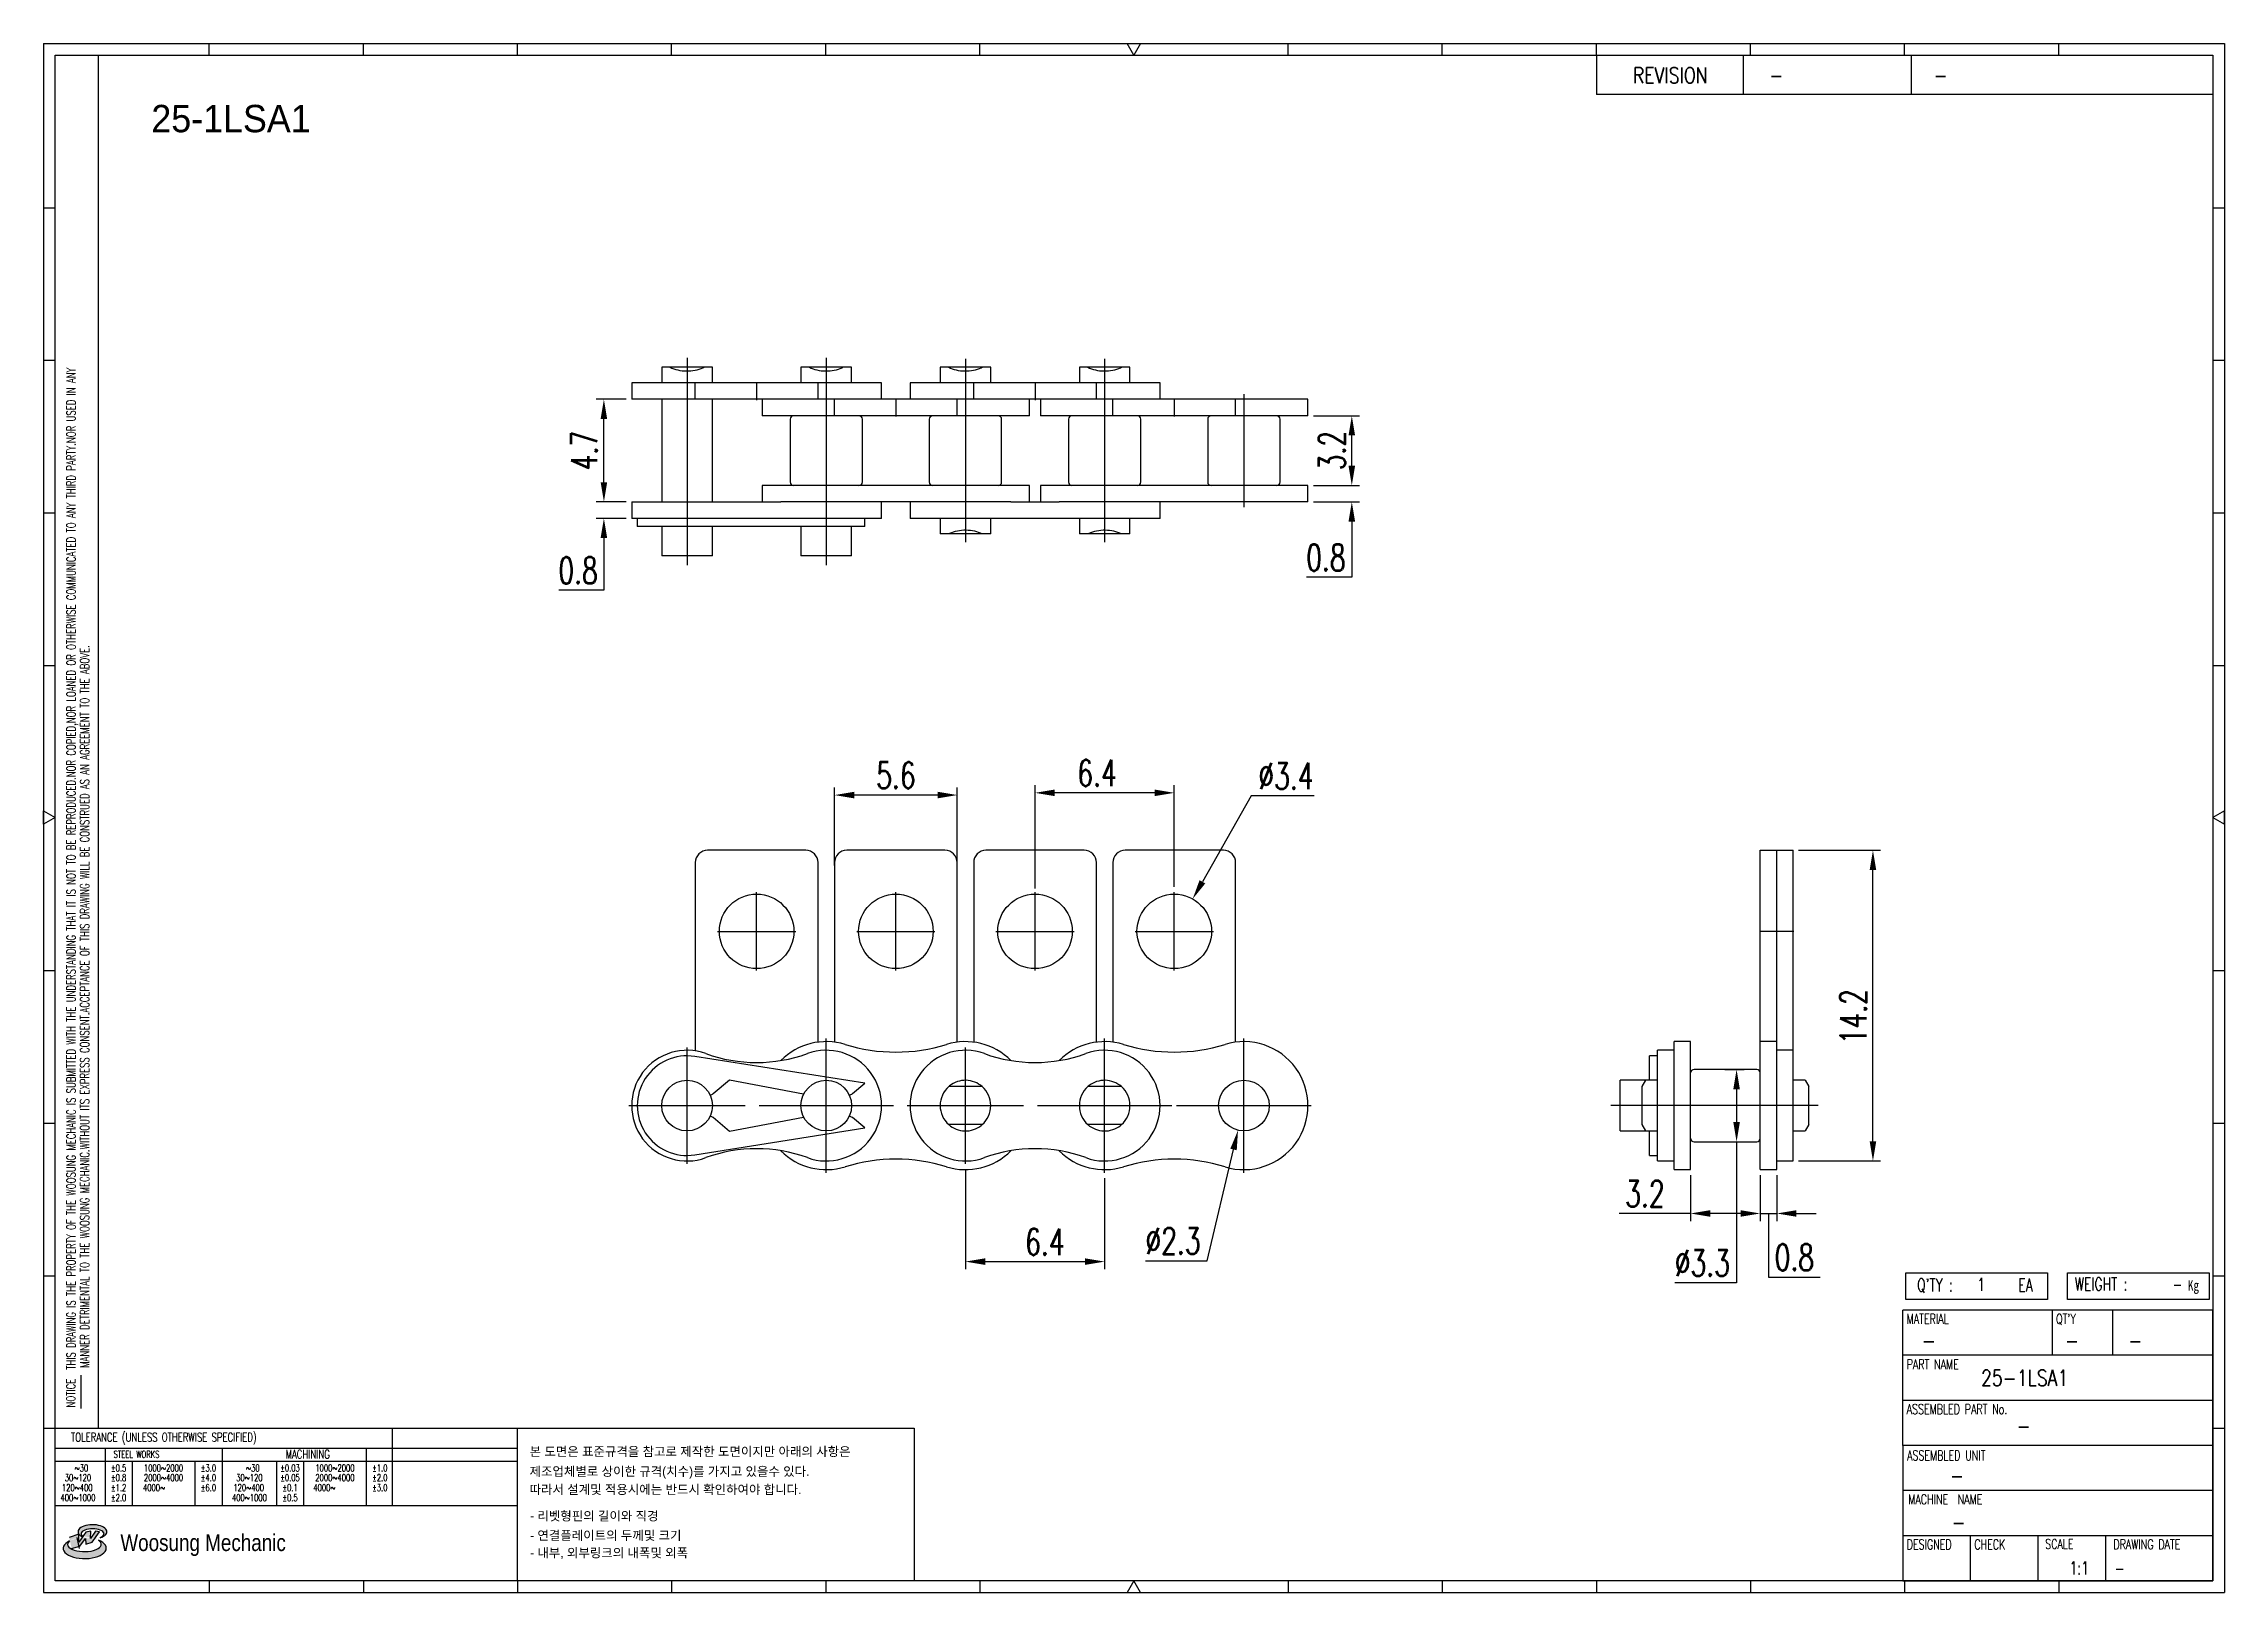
# Model space of a CAD drawing. Header units: millimetres. Extents: x 57.4 to 156.9, y 59.1 to 129.7.
import ezdxf
from ezdxf.enums import TextEntityAlignment as Align

# ---------------------------------------------------------------- set-up
doc = ezdxf.new("R2010")
doc.units = ezdxf.units.MM
doc.linetypes.add('AM_ISO08W050', pattern=[18, 12, -1.5, 3, -1.5])
doc.layers.get('Defpoints').update_dxf_attribs({"color": 80})
doc.layers.add('CL1', color=140, linetype='AM_ISO08W050', lineweight=25)
for name, color, linetype in [('S-DIM', 7, 'Continuous'), ('TITLE', 7, 'Continuous'), ('도면레이아웃', 7, 'Continuous')]:
    doc.layers.add(name, color=color, linetype=linetype)
doc.styles.add('HAN', font='ROMANS.shx', dxfattribs={"width": 0.7, "bigfont": 'whgtxt.shx'})
doc.styles.add('HKD_ST2', font='romans.shx', dxfattribs={"width": 0.7, "height": 4, "bigfont": '@extfont2.shx'})
doc.styles.add('HSG', font='SIMPLEX.shx', dxfattribs={"width": 0.7, "bigfont": 'HSG.shx'})
doc.styles.add('MtXpl_', font='Gulim.ttf')
doc.styles.add('SLDTEXTSTYLE4', font='arial.ttf', dxfattribs={"width": 0.8})
doc.dimstyles.new('AP0.5', dxfattribs={"dimscale": 0.5, "dimtxt": 2.4, "dimasz": 1.8, "dimexe": 0.7, "dimexo": 0.5, "dimgap": 0.6, "dimtad": 1, "dimtoh": 1, "dimdec": 1, "dimrnd": 0.01, "dimzin": 9, "dimdsep": 46, "dimtxsty": 'HSG', "dimcen": 0, "dimclrd": 251, "dimclre": 251, "dimclrt": 60, "dimazin": 2, "dimtp": 1, "dimtm": 1, "dimtfac": 0.5, "dimtdec": 1, "dimtofl": 0, "dimtmove": 0, "dimatfit": 3, "dimfxl": 0, "dimtvp": 1, "dimtolj": 2, "dimlwd": -1, "dimlwe": -1, "dimarcsym": 0})

# ---------------------------------------------------------------- blocks, each defined once
blk = doc.blocks.new('MAST')
at = {"layer": '도면레이아웃'}
h = blk.add_hatch(color=10, dxfattribs=at)
h.paths.add_polyline_path([(1.544, 35.177), (1.554, 34.966), (1.779, 35.034), (2.054, 35.422), (1.908, 35.446), (1.728, 35.167), (1.741, 35.439), (1.547, 35.405), (1.292, 35.041), (1.295, 35.33), (0.943, 35.208), (1.03, 34.8), (1.336, 34.885)])
edge = h.paths.add_edge_path()
edge.add_ellipse((1.795, 35.421), major_axis=(-0.53, 0), ratio=0.487785, start_angle=122.36065, end_angle=403.39574)
edge.add_line((1.411, 35.244), (1.419, 35.261))
edge.add_ellipse((1.798, 35.344), major_axis=(-0.423, 0), ratio=0.444396, start_angle=131.58977, end_angle=386.19408, ccw=False)
edge = h.paths.add_edge_path()
edge.add_ellipse((1.512, 34.815), major_axis=(-0.793, 0), ratio=0.480113, start_angle=314.67633, end_angle=590.85213)
edge.add_ellipse((1.501, 34.958), major_axis=(-0.62, 0), ratio=0.43311, start_angle=331.7024, end_angle=574.42495, ccw=False)
at = {"color": 140}
for p, q in [((0, 90.118), (80.15, 90.118)), ((0, 90.118), (0, 33.191)), ((80.15, 90.118), (80.15, 33.191)), ((57.068, 89.693), (57.068, 88.246)), ((62.47, 89.693), (62.47, 88.246)), ((68.635, 89.693), (68.635, 88.246)), ((79.725, 88.246), (57.068, 88.246)), ((68.449, 43.961), (68.449, 44.936)), ((68.449, 44.936), (73.654, 44.936)), ((73.654, 44.936), (73.654, 43.961)), ((74.39, 43.961), (74.39, 44.936)), ((74.39, 44.936), (79.595, 44.936)), ((79.595, 44.936), (79.595, 43.961)), ((68.336, 38.59), (68.336, 43.563)), ((79.725, 43.563), (68.336, 43.563)), ((73.654, 43.961), (68.449, 43.961)), ((73.827, 43.563), (73.827, 41.905)), ((79.595, 43.961), (74.39, 43.961)), ((76.037, 43.563), (76.037, 41.905)), ((79.725, 38.59), (79.725, 43.563)), ((79.725, 41.905), (68.336, 41.905)), ((79.725, 40.248), (68.336, 40.248)), ((68.336, 38.59), (68.336, 33.616)), ((79.725, 38.59), (68.336, 38.59)), ((79.725, 33.616), (79.725, 38.59)), ((79.725, 36.932), (68.336, 36.932)), ((79.725, 35.274), (68.336, 35.274)), ((70.822, 33.616), (70.822, 35.274)), ((73.309, 33.616), (73.309, 35.274)), ((75.796, 33.616), (75.796, 35.274)), ((0, 33.191), (80.15, 33.191)), ((68.336, 33.616), (79.725, 33.616))]:
    blk.add_line(p, q, dxfattribs=at)
for p, q in [((6.089, 89.693), (6.089, 90.118)), ((11.753, 89.693), (11.753, 90.118)), ((17.418, 89.693), (17.418, 90.118)), ((23.082, 89.693), (23.082, 90.118)), ((28.746, 89.693), (28.746, 90.118)), ((34.411, 89.693), (34.411, 90.118)), ((45.739, 89.693), (45.739, 90.118)), ((51.404, 89.693), (51.404, 90.118)), ((57.068, 89.693), (57.068, 90.118)), ((62.732, 89.693), (62.732, 90.118)), ((68.397, 89.693), (68.397, 90.118)), ((74.061, 89.693), (74.061, 90.118)), ((0, 84.085), (0.425, 84.085)), ((79.725, 84.085), (80.15, 84.085)), ((0, 78.478), (0.425, 78.478)), ((79.725, 78.478), (80.15, 78.478)), ((0, 72.87), (0.425, 72.87)), ((79.725, 72.87), (80.15, 72.87)), ((0, 67.262), (0.425, 67.262)), ((79.725, 67.262), (80.15, 67.262)), ((0, 56.047), (0.425, 56.047)), ((79.725, 56.047), (80.15, 56.047)), ((0, 50.439), (0.425, 50.439)), ((79.725, 50.439), (80.15, 50.439)), ((0, 44.832), (0.425, 44.832)), ((79.725, 44.832), (80.15, 44.832)), ((1.377, 39.947), (1.377, 41.174)), ((0, 39.224), (0.425, 39.224)), ((79.725, 39.224), (80.15, 39.224)), ((6.089, 33.616), (6.089, 33.191)), ((11.753, 33.616), (11.753, 33.191)), ((17.418, 33.616), (17.418, 33.191)), ((23.082, 33.616), (23.082, 33.191)), ((28.746, 33.616), (28.746, 33.191)), ((34.411, 33.616), (34.411, 33.191)), ((45.739, 33.616), (45.739, 33.191)), ((51.404, 33.616), (51.404, 33.191)), ((57.068, 33.616), (57.068, 33.191)), ((62.732, 33.616), (62.732, 33.191)), ((68.397, 33.616), (68.397, 33.191)), ((74.061, 33.616), (74.061, 33.191))]:
    blk.add_line(p, q)
at = {"color": 2}
for p, q in [((2.017, 39.224), (2.017, 89.693)), ((0.425, 39.224), (17.418, 39.224)), ((0.425, 38.487), (17.418, 38.487)), ((2.257, 38.487), (2.257, 36.382)), ((6.557, 38.5), (6.557, 36.382)), ((11.857, 38.487), (11.857, 36.382)), ((12.816, 39.224), (12.816, 36.382)), ((17.418, 33.616), (17.418, 39.224)), ((0.425, 38.012), (17.418, 38.012)), ((3.257, 38.012), (3.257, 36.382)), ((5.557, 38.012), (5.557, 36.382)), ((8.557, 38.012), (8.557, 36.382)), ((9.557, 38.026), (9.557, 36.382)), ((0.425, 36.382), (17.418, 36.382))]:
    blk.add_line(p, q, dxfattribs=at)
for points in [[(40.075, 89.693), (39.83, 90.118), (40.32, 90.118)], [(0.425, 61.679), (0, 61.433), (0, 61.924)], [(79.725, 61.679), (80.15, 61.433), (80.15, 61.924)], [(40.075, 33.616), (39.83, 33.191), (40.32, 33.191)]]:
    blk.add_lwpolyline(points, close=True)
at = {"color": 140}
blk.add_lwpolyline([(0.425, 89.693), (79.725, 89.693), (79.725, 33.616), (0.425, 33.616)], close=True, dxfattribs=at)
at = {"layer": '도면레이아웃'}
for p, q in [((1.295, 35.33), (0.943, 35.208)), ((1.547, 35.405), (1.292, 35.041)), ((1.292, 35.041), (1.295, 35.33)), ((1.741, 35.439), (1.547, 35.405)), ((1.908, 35.446), (1.728, 35.167)), ((1.728, 35.167), (1.741, 35.439)), ((1.779, 35.034), (2.054, 35.422)), ((2.054, 35.422), (1.908, 35.446)), ((1.03, 34.8), (1.336, 34.885)), ((1.224, 35.208), (1.311, 34.8)), ((1.224, 35.208), (1.224, 35.208)), ((1.336, 34.885), (1.544, 35.177)), ((1.419, 35.261), (1.411, 35.244)), ((1.544, 35.177), (1.554, 34.966)), ((1.554, 34.966), (1.779, 35.034))]:
    blk.add_line(p, q, dxfattribs=at)
for centre, major_axis, ratio, start_param, end_param in [((1.795, 35.421), (-0.53, 0), 0.487785, 2.135596, 7.040584), ((1.798, 35.344), (-0.423, 0), 0.444396, 2.296675, 6.740358), ((1.512, 34.815), (-0.793, 0), 0.480113, 5.492138, 10.312315), ((1.501, 34.958), (-0.62, 0), 0.43311, 5.789299, 10.025607)]:
    blk.add_ellipse(centre, major_axis=major_axis, ratio=ratio, start_param=start_param, end_param=end_param, dxfattribs=at)
for s, height, style, width, p in [('REVISION', 0.5806, 'HAN', 0.8, (58.415, 88.664)), ('-', 0.581, 'HAN', 0.8, (63.426, 88.664)), ('-', 0.581, 'HAN', 0.8, (69.468, 88.664)), ("Q'TY : ", 0.4746, 'HKD_ST2', 0.7, (68.857, 44.253)), ('1', 0.475, 'HKD_ST2', 0.7, (71.071, 44.275)), ('EA', 0.4746, 'HKD_ST2', 0.7, (72.578, 44.253)), ('WEIGHT : ', 0.4746, 'HKD_ST2', 0.7, (74.65, 44.286)), ('-', 0.581, 'HAN', 0.8, (69.029, 42.157)), ('-', 0.581, 'HAN', 0.8, (74.289, 42.157)), ('-', 0.581, 'HAN', 0.8, (76.623, 42.157)), ('-', 0.581, 'HAN', 0.8, (72.515, 39.013)), ('-', 0.581, 'HAN', 0.8, (70.067, 37.189)), ('-', 0.581, 'HAN', 0.8, (70.126, 35.48)), ('1:1', 0.4746, 'HKD_ST2', 0.7, (74.458, 33.848)), ('-', 0.475, 'HKD_ST2', 0.7, (76.112, 33.837))]:
    blk.add_text(s, height=height, dxfattribs=dict(style=style, width=width)).set_placement(p)
at = {"color": 6, "style": 'HKD_ST2', "width": 0.7}
for s, p in [(' THIS DRAWING IS THE PROPERTY OF THE WOOSUNG MECHANIC IS SUBMITTED WITH THE UNDERSTANDING THAT IT IS NOT TO BE REPRODUCED.NOR COPIED,NOR LOANED OR OTHERWISE COMMUNICATED TO ANY THIRD PARTY.NOR USED IN ANY', (1.173, 41.217)), ('MANNER DETRIMENTAL TO THE WOOSUNG MECHANIC.WITHOUT ITS EXPRESS CONSENT.ACCEPTANCE OF THIS DRAWING WILL BE CONSTRUED AS AN AGREEMENT TO THE ABOVE.', (1.672, 41.447))]:
    blk.add_text(s, height=0.326266, rotation=90, dxfattribs=at).set_placement(p)
at = {"style": 'HKD_ST2', "width": 0.7}
blk.add_text('-', height=0.475, dxfattribs=at).set_placement((78.613, 44.286), align=Align.RIGHT)
at = {"color": 254, "style": 'HKD_ST2', "width": 0.7}
for s, height, p in [('MATERIAL', 0.3651, (68.474, 43.425)), ("QT'Y", 0.3651, (73.965, 43.425)), ('PART NAME', 0.3651, (68.474, 41.756)), ('ASSEMBLED PART No.', 0.36511, (68.474, 40.109)), ('ASSEMBLED UNIT', 0.36511, (68.49, 38.408)), ('MACHINE  NAME', 0.36511, (68.532, 36.794)), ('DESIGNED', 0.3651, (68.474, 35.136)), ('CHECK', 0.3651, (70.961, 35.136)), ('SCALE', 0.3651, (73.566, 35.153)), ('DRAWING DATE', 0.36511, (76.071, 35.141))]:
    blk.add_text(s, height=height, dxfattribs=at).set_placement(p, align=Align.TOP_LEFT)
at = {"style": 'HKD_ST2', "width": 0.7}
blk.add_text('NOTICE', height=0.3263, rotation=90, dxfattribs=at).set_placement((1.163, 39.988))
blk.add_text('TOLERANCE (UNLESS OTHERWISE SPECIFIED)', height=0.32627, dxfattribs=at).set_placement((4.417, 38.896), align=Align.MIDDLE_CENTER)
at = {"color": 4, "style": 'HKD_ST2', "width": 0.7}
for s, height, p in [('%%12630', 0.261, (1.389, 37.762)), ('1000%%1262000', 0.26101, (4.407, 37.762)), ('%%12630', 0.261, (7.689, 37.762)), ('1000%%1262000', 0.26101, (10.707, 37.762)), ('120%%126400', 0.26101, (1.237, 37.045)), ('30%%126120', 0.261, (1.263, 37.411)), ('4000%%126', 0.261, (4.061, 37.045)), ('2000%%1264000', 0.26101, (4.407, 37.411)), ('120%%126400', 0.26101, (7.537, 37.045)), ('30%%126120', 0.261, (7.563, 37.411)), ('4000%%126', 0.261, (10.321, 37.045)), ('2000%%1264000', 0.26101, (10.707, 37.411)), ('400%%1261000', 0.26101, (1.263, 36.67)), ('400%%1261000', 0.26101, (7.563, 36.67))]:
    blk.add_text(s, height=height, dxfattribs=at).set_placement(p, align=Align.MIDDLE_CENTER)
for s, height, p in [('%%P0.5', 0.261, (2.757, 37.762)), ('STEEL WORKS', 0.26101, (3.416, 38.268)), ('%%P3.0', 0.261, (6.057, 37.762)), ('%%P0.03', 0.261, (9.057, 37.762)), ('MACHINING', 0.3263, (9.707, 38.27)), ('%%P1.0', 0.261, (12.357, 37.762)), ('%%P0.8', 0.261, (2.757, 37.411)), ('%%P1.2', 0.261, (2.757, 37.045)), ('%%P4.0', 0.261, (6.057, 37.411)), ('%%P6.0', 0.261, (6.057, 37.045)), ('%%P0.05', 0.261, (9.057, 37.411)), ('%%P0.1', 0.261, (9.057, 37.045)), ('%%P2.0', 0.261, (12.357, 37.411)), ('%%P3.0', 0.261, (12.357, 37.045)), ('%%P2.0', 0.261, (2.757, 36.67)), ('%%P0.5', 0.261, (9.057, 36.67))]:
    blk.add_text(s, height=height, dxfattribs=at).set_placement(p, align=Align.MIDDLE)
at = {"color": 1, "style": 'SLDTEXTSTYLE4', "width": 0.8}
blk.add_text('Woosung Mechanic', height=0.61957, dxfattribs=at).set_placement((2.822, 34.711))
at = {"layer": 'TITLE', "width": 0.8}
blk.add_text('Kg', height=0.3789, dxfattribs=at).set_placement((78.807, 44.286))
blk = doc.blocks.new('*D2')
at = {"layer": 'Defpoints', "color": 0, "transparency": 16777216}
for p in [(115.049, 109.548), (117.053, 109.548), (115.049, 108.798)]:
    blk.add_point(p, dxfattribs=at)
at = {"layer": 'S-DIM', "color": 251, "transparency": 16777216}
for p, q in [((117.053, 110.448), (117.053, 111.348)), ((115.299, 109.548), (117.403, 109.548)), ((115.299, 108.798), (117.403, 108.798)), ((117.053, 107.898), (117.053, 105.36)), ((117.053, 105.36), (114.993, 105.36))]:
    blk.add_line(p, q, dxfattribs=at)
for points in [[(116.903, 110.448), (117.203, 110.448), (117.053, 109.548)], [(116.903, 107.898), (117.203, 107.898), (117.053, 108.798)]]:
    blk.add_solid(points, dxfattribs=at)
at = {"layer": 'S-DIM', "color": 60, "transparency": 16777216, "insert": (115.873, 106.26), "char_height": 1.2, "attachment_point": 5, "style": 'HSG'}
blk.add_mtext('\\A2;0.8', dxfattribs=at)
blk = doc.blocks.new('*D3')
at = {"layer": 'Defpoints', "color": 0, "transparency": 16777216}
for p in [(115.049, 112.728), (117.053, 112.728), (115.049, 109.548)]:
    blk.add_point(p, dxfattribs=at)
at = {"layer": 'S-DIM', "color": 251, "transparency": 16777216}
for p, q in [((115.299, 112.728), (117.403, 112.728)), ((117.053, 110.448), (117.053, 111.828)), ((115.299, 109.548), (117.403, 109.548))]:
    blk.add_line(p, q, dxfattribs=at)
for points in [[(116.903, 111.828), (117.203, 111.828), (117.053, 112.728)], [(116.903, 110.448), (117.203, 110.448), (117.053, 109.548)]]:
    blk.add_solid(points, dxfattribs=at)
at = {"layer": 'S-DIM', "color": 60, "transparency": 16777216, "insert": (116.153, 111.138), "char_height": 1.2, "attachment_point": 5, "rotation": 90, "style": 'HSG'}
blk.add_mtext('\\A2;3.2', dxfattribs=at)
blk = doc.blocks.new('*D4')
at = {"layer": 'Defpoints', "color": 0, "transparency": 16777216}
for p in [(82.937, 108.798), (84.204, 108.798), (84.204, 108.048)]:
    blk.add_point(p, dxfattribs=at)
at = {"layer": 'S-DIM', "color": 251, "transparency": 16777216}
for p, q in [((82.937, 109.698), (82.937, 110.598)), ((83.954, 108.798), (82.587, 108.798)), ((83.954, 108.048), (82.587, 108.048)), ((82.937, 107.148), (82.937, 104.77)), ((82.937, 104.77), (80.877, 104.77))]:
    blk.add_line(p, q, dxfattribs=at)
for points in [[(82.787, 109.698), (83.087, 109.698), (82.937, 108.798)], [(82.787, 107.148), (83.087, 107.148), (82.937, 108.048)]]:
    blk.add_solid(points, dxfattribs=at)
at = {"layer": 'S-DIM', "color": 60, "transparency": 16777216, "insert": (81.757, 105.67), "char_height": 1.2, "attachment_point": 5, "style": 'HSG'}
blk.add_mtext('\\A2;0.8', dxfattribs=at)
blk = doc.blocks.new('*D5')
at = {"layer": 'Defpoints', "color": 0, "transparency": 16777216}
for p in [(82.937, 113.478), (84.204, 113.478), (84.204, 108.798)]:
    blk.add_point(p, dxfattribs=at)
at = {"layer": 'S-DIM', "color": 251, "transparency": 16777216}
for p, q in [((83.954, 113.478), (82.587, 113.478)), ((82.937, 109.698), (82.937, 112.578)), ((83.954, 108.798), (82.587, 108.798))]:
    blk.add_line(p, q, dxfattribs=at)
for points in [[(82.787, 112.578), (83.087, 112.578), (82.937, 113.478)], [(82.787, 109.698), (83.087, 109.698), (82.937, 108.798)]]:
    blk.add_solid(points, dxfattribs=at)
at = {"layer": 'S-DIM', "color": 60, "transparency": 16777216, "insert": (82.037, 111.138), "char_height": 1.2, "attachment_point": 5, "rotation": 90, "style": 'HSG'}
blk.add_mtext('\\A2;4.7', dxfattribs=at)
blk = doc.blocks.new('*D6')
at = {"layer": 'Defpoints', "color": 0, "transparency": 16777216}
for p in [(102.604, 95.527), (102.604, 90.907), (108.954, 90.992)]:
    blk.add_point(p, dxfattribs=at)
at = {"layer": 'S-DIM', "color": 251, "transparency": 16777216}
for p, q in [((102.604, 91.157), (102.604, 95.877)), ((108.054, 95.527), (103.504, 95.527)), ((108.954, 91.242), (108.954, 95.877))]:
    blk.add_line(p, q, dxfattribs=at)
for points in [[(103.504, 95.677), (103.504, 95.377), (102.604, 95.527)], [(108.054, 95.677), (108.054, 95.377), (108.954, 95.527)]]:
    blk.add_solid(points, dxfattribs=at)
at = {"layer": 'S-DIM', "color": 60, "transparency": 16777216, "insert": (105.434, 96.427), "char_height": 1.2, "attachment_point": 5, "style": 'HSG'}
blk.add_mtext('\\A2;6.4', dxfattribs=at)
blk = doc.blocks.new('*D7')
at = {"layer": 'Defpoints', "color": 0, "transparency": 16777216}
for p in [(93.454, 95.425), (93.454, 91.96), (99.054, 91.96)]:
    blk.add_point(p, dxfattribs=at)
at = {"layer": 'S-DIM', "color": 251, "transparency": 16777216}
for p, q in [((93.454, 92.21), (93.454, 95.775)), ((99.054, 92.21), (99.054, 95.775)), ((98.154, 95.425), (94.354, 95.425))]:
    blk.add_line(p, q, dxfattribs=at)
for points in [[(94.354, 95.575), (94.354, 95.275), (93.454, 95.425)], [(98.154, 95.575), (98.154, 95.275), (99.054, 95.425)]]:
    blk.add_solid(points, dxfattribs=at)
at = {"layer": 'S-DIM', "color": 60, "transparency": 16777216, "insert": (96.26, 96.325), "char_height": 1.2, "attachment_point": 5, "style": 'HSG'}
blk.add_mtext('\\A2;5.6', dxfattribs=at)
blk = doc.blocks.new('*D8')
at = {"layer": 'Defpoints', "color": 0, "transparency": 16777216}
for p in [(109.794, 90.685), (108.114, 87.729)]:
    blk.add_point(p, dxfattribs=at)
at = {"layer": 'S-DIM', "color": 251, "transparency": 16777216}
for p, q in [((112.468, 95.391), (110.238, 91.468)), ((115.328, 95.391), (112.468, 95.391))]:
    blk.add_line(p, q, dxfattribs=at)
blk.add_solid([(110.108, 91.542), (110.369, 91.394), (109.794, 90.685)], dxfattribs=at)
at = {"layer": 'S-DIM', "color": 60, "transparency": 16777216, "insert": (114.048, 96.291), "char_height": 1.2, "attachment_point": 5, "style": 'HSG'}
blk.add_mtext('\\A2;∅3.4', dxfattribs=at)
blk = doc.blocks.new('*D9')
at = {"layer": 'Defpoints', "color": 0, "transparency": 16777216}
for p in [(99.429, 78.606), (105.779, 78.191), (105.779, 74.142)]:
    blk.add_point(p, dxfattribs=at)
at = {"layer": 'S-DIM', "color": 251, "transparency": 16777216}
for p, q in [((99.429, 78.356), (99.429, 73.792)), ((105.779, 77.941), (105.779, 73.792)), ((100.329, 74.142), (104.879, 74.142))]:
    blk.add_line(p, q, dxfattribs=at)
for points in [[(100.329, 74.292), (100.329, 73.992), (99.429, 74.142)], [(104.879, 74.292), (104.879, 73.992), (105.779, 74.142)]]:
    blk.add_solid(points, dxfattribs=at)
at = {"layer": 'S-DIM', "color": 60, "transparency": 16777216, "insert": (103.053, 75.042), "char_height": 1.2, "attachment_point": 5, "style": 'HSG'}
blk.add_mtext('\\A2;6.4', dxfattribs=at)
blk = doc.blocks.new('*D10')
at = {"layer": 'Defpoints', "color": 0, "transparency": 16777216}
for p in [(112.394, 82.381), (111.863, 80.133)]:
    blk.add_point(p, dxfattribs=at)
at = {"layer": 'S-DIM', "color": 251, "transparency": 16777216}
for p, q in [((110.459, 74.185), (111.657, 79.257)), ((107.639, 74.185), (110.459, 74.185))]:
    blk.add_line(p, q, dxfattribs=at)
blk.add_solid([(111.511, 79.292), (111.803, 79.223), (111.863, 80.133)], dxfattribs=at)
at = {"layer": 'S-DIM', "color": 60, "transparency": 16777216, "insert": (108.899, 75.085), "char_height": 1.2, "attachment_point": 5, "style": 'HSG'}
blk.add_mtext('\\A2;∅2.3', dxfattribs=at)
blk = doc.blocks.new('*D11')
at = {"layer": 'Defpoints', "color": 0, "transparency": 16777216}
for p in [(132.504, 78.337), (135.684, 78.337), (135.684, 76.338)]:
    blk.add_point(p, dxfattribs=at)
at = {"layer": 'S-DIM', "color": 251, "transparency": 16777216}
for p, q in [((132.504, 78.087), (132.504, 75.988)), ((135.684, 78.087), (135.684, 75.988)), ((132.504, 76.338), (129.244, 76.338)), ((134.784, 76.338), (133.404, 76.338))]:
    blk.add_line(p, q, dxfattribs=at)
for points in [[(133.404, 76.488), (133.404, 76.188), (132.504, 76.338)], [(134.784, 76.488), (134.784, 76.188), (135.684, 76.338)]]:
    blk.add_solid(points, dxfattribs=at)
at = {"layer": 'S-DIM', "color": 60, "transparency": 16777216, "insert": (130.424, 77.238), "char_height": 1.2, "attachment_point": 5, "style": 'HSG'}
blk.add_mtext('\\A2;3.2', dxfattribs=at)
blk = doc.blocks.new('*D12')
at = {"layer": 'Defpoints', "color": 0, "transparency": 16777216}
for p in [(135.684, 78.337), (136.434, 78.337), (136.434, 76.338)]:
    blk.add_point(p, dxfattribs=at)
at = {"layer": 'S-DIM', "color": 251, "transparency": 16777216}
for p, q in [((135.684, 78.087), (135.684, 75.988)), ((136.434, 78.087), (136.434, 75.988)), ((134.784, 76.338), (133.884, 76.338)), ((135.684, 76.338), (136.434, 76.338)), ((136.059, 76.338), (136.059, 73.438)), ((137.334, 76.338), (138.234, 76.338)), ((136.059, 73.438), (138.419, 73.438))]:
    blk.add_line(p, q, dxfattribs=at)
for points in [[(134.784, 76.488), (134.784, 76.188), (135.684, 76.338)], [(137.334, 76.488), (137.334, 76.188), (136.434, 76.338)]]:
    blk.add_solid(points, dxfattribs=at)
at = {"layer": 'S-DIM', "color": 60, "transparency": 16777216, "insert": (137.239, 74.338), "char_height": 1.2, "attachment_point": 5, "style": 'HSG'}
blk.add_mtext('\\A2;0.8', dxfattribs=at)
blk = doc.blocks.new('*D13')
at = {"layer": 'Defpoints', "color": 0, "transparency": 16777216}
for p in [(133.817, 82.907), (133.817, 79.607), (134.603, 79.607)]:
    blk.add_point(p, dxfattribs=at)
at = {"layer": 'S-DIM', "color": 251, "transparency": 16777216}
for p, q in [((134.067, 82.907), (134.953, 82.907)), ((134.603, 82.007), (134.603, 80.507)), ((134.067, 79.607), (134.953, 79.607)), ((134.603, 79.607), (134.603, 73.18)), ((134.603, 73.18), (131.783, 73.18))]:
    blk.add_line(p, q, dxfattribs=at)
for points in [[(134.453, 82.007), (134.753, 82.007), (134.603, 82.907)], [(134.453, 80.507), (134.753, 80.507), (134.603, 79.607)]]:
    blk.add_solid(points, dxfattribs=at)
at = {"layer": 'S-DIM', "color": 60, "transparency": 16777216, "insert": (133.043, 74.08), "char_height": 1.2, "attachment_point": 5, "style": 'HSG'}
blk.add_mtext('\\A2;%%c3.3', dxfattribs=at)
blk = doc.blocks.new('*D14')
at = {"layer": 'Defpoints', "color": 0, "transparency": 16777216}
for p in [(137.184, 92.907), (140.824, 92.907), (137.184, 78.732)]:
    blk.add_point(p, dxfattribs=at)
at = {"layer": 'S-DIM', "color": 251, "transparency": 16777216}
for p, q in [((137.434, 92.907), (141.174, 92.907)), ((140.824, 79.632), (140.824, 92.007)), ((137.434, 78.732), (141.174, 78.732))]:
    blk.add_line(p, q, dxfattribs=at)
for points in [[(140.674, 92.007), (140.974, 92.007), (140.824, 92.907)], [(140.674, 79.632), (140.974, 79.632), (140.824, 78.732)]]:
    blk.add_solid(points, dxfattribs=at)
at = {"layer": 'S-DIM', "color": 60, "transparency": 16777216, "insert": (139.924, 85.314), "char_height": 1.2, "attachment_point": 5, "rotation": 90, "style": 'HSG'}
blk.add_mtext('\\A2;14.2', dxfattribs=at)

msp = doc.modelspace()

# ---------------------------------------------------------------- linework, layer by layer
for p, q in [((87.884, 114.938), (85.574, 114.938)), ((85.574, 114.938), (85.574, 114.228)), ((87.884, 114.228), (87.884, 114.938)), ((91.924, 114.938), (91.924, 114.228)), ((94.234, 114.938), (91.924, 114.938)), ((94.234, 114.228), (94.234, 114.938)), ((98.274, 114.938), (98.274, 114.228)), ((100.584, 114.938), (98.274, 114.938)), ((100.584, 114.228), (100.584, 114.938)), ((106.934, 114.938), (104.624, 114.938)), ((104.624, 114.938), (104.624, 114.228)), ((106.934, 114.228), (106.934, 114.938)), ((95.604, 114.228), (84.204, 114.228)), ((84.204, 114.228), (84.204, 113.478)), ((92.704, 113.478), (84.204, 113.478)), ((85.574, 113.478), (85.574, 108.798)), ((87.104, 113.478), (87.104, 114.228)), ((87.884, 108.798), (87.884, 113.478)), ((90.159, 113.478), (90.159, 112.728)), ((92.704, 113.478), (92.704, 114.228)), ((99.804, 113.478), (92.704, 113.478)), ((93.454, 112.728), (93.454, 113.478)), ((95.604, 113.478), (95.604, 114.228)), ((96.904, 114.228), (96.904, 113.478)), ((108.304, 114.228), (96.904, 114.228)), ((99.054, 112.728), (99.054, 113.478)), ((99.804, 113.478), (99.804, 114.228)), ((105.404, 113.478), (99.804, 113.478)), ((102.349, 112.728), (102.349, 113.478)), ((102.859, 113.478), (102.859, 112.728)), ((105.404, 113.478), (105.404, 114.228)), ((115.049, 113.478), (105.404, 113.478)), ((106.154, 112.728), (106.154, 113.478)), ((108.304, 113.478), (108.304, 114.228)), ((111.754, 112.728), (111.754, 113.478)), ((115.049, 112.728), (115.049, 113.478)), ((102.349, 112.728), (90.159, 112.728)), ((91.429, 112.569), (91.429, 109.707)), ((94.729, 109.707), (94.729, 112.569)), ((97.779, 112.569), (97.779, 109.707)), ((101.079, 109.707), (101.079, 112.569)), ((115.049, 112.728), (102.859, 112.728)), ((104.129, 112.569), (104.129, 109.707)), ((107.429, 109.707), (107.429, 112.569)), ((110.479, 112.569), (110.479, 109.707)), ((113.779, 109.707), (113.779, 112.569)), ((90.159, 109.548), (90.159, 108.798)), ((102.349, 109.548), (90.159, 109.548)), ((102.349, 108.798), (102.349, 109.548)), ((102.859, 109.548), (102.859, 108.798)), ((115.049, 109.548), (102.859, 109.548)), ((115.049, 108.798), (115.049, 109.548)), ((84.204, 108.798), (91.005, 108.798)), ((84.204, 108.798), (84.204, 108.048)), ((101.502, 108.798), (91.005, 108.798)), ((95.604, 108.048), (95.604, 108.798)), ((96.904, 108.798), (96.904, 108.048)), ((101.502, 108.798), (103.705, 108.798)), ((115.049, 108.798), (103.705, 108.798)), ((108.304, 108.048), (108.304, 108.798)), ((95.604, 108.048), (84.204, 108.048)), ((84.456, 108.048), (84.456, 107.673)), ((94.832, 107.673), (84.456, 107.673)), ((85.574, 107.673), (85.574, 106.338)), ((87.884, 106.338), (87.884, 107.673)), ((91.924, 107.673), (91.924, 106.338)), ((94.234, 106.338), (94.234, 107.673)), ((94.832, 107.673), (94.832, 108.048)), ((108.304, 108.048), (96.904, 108.048)), ((98.274, 108.048), (98.274, 107.338)), ((100.584, 107.338), (100.584, 108.048)), ((104.624, 108.048), (104.624, 107.338)), ((106.934, 107.338), (106.934, 108.048)), ((100.584, 107.338), (98.274, 107.338)), ((106.934, 107.338), (104.624, 107.338)), ((87.884, 106.338), (85.574, 106.338)), ((94.234, 106.338), (91.924, 106.338)), ((92.144, 92.907), (87.664, 92.907)), ((98.494, 92.907), (94.014, 92.907)), ((104.844, 92.907), (100.364, 92.907)), ((111.194, 92.907), (106.714, 92.907)), ((135.684, 92.907), (136.434, 92.907)), ((135.684, 78.337), (135.684, 92.907)), ((136.434, 78.337), (136.434, 92.907)), ((136.434, 92.907), (137.184, 92.907)), ((137.184, 78.732), (137.184, 92.907)), ((87.104, 92.347), (87.104, 83.754)), ((92.704, 84.153), (92.704, 92.347)), ((93.454, 92.347), (93.454, 84.153)), ((99.054, 84.153), (99.054, 92.347)), ((99.804, 92.347), (99.804, 84.153)), ((105.404, 84.153), (105.404, 92.347)), ((106.154, 92.347), (106.154, 84.153)), ((111.754, 84.153), (111.754, 92.347)), ((131.754, 83.782), (131.004, 83.782)), ((131.004, 78.732), (131.004, 83.782)), ((132.504, 84.177), (131.754, 84.177)), ((131.754, 78.337), (131.754, 84.177)), ((132.504, 78.337), (132.504, 84.177)), ((136.434, 84.177), (135.684, 84.177)), ((137.184, 83.782), (136.434, 83.782)), ((94.832, 82.275), (87.084, 83.502)), ((130.629, 82.412), (130.629, 83.53)), ((131.004, 83.53), (130.629, 83.53)), ((135.525, 82.907), (132.663, 82.907)), ((87.921, 81.804), (88.672, 82.435)), ((88.672, 82.435), (92.036, 81.796)), ((94.271, 81.804), (94.832, 82.275)), ((100.193, 82.124), (98.665, 82.124)), ((106.543, 82.124), (105.015, 82.124)), ((129.294, 80.102), (129.294, 82.412)), ((130.46, 82.412), (129.294, 82.412)), ((130.294, 82.124), (130.46, 82.412)), ((130.294, 80.391), (130.294, 82.124)), ((131.004, 82.412), (130.46, 82.412)), ((137.727, 82.412), (137.184, 82.412)), ((137.727, 82.412), (137.894, 82.124)), ((137.894, 80.391), (137.894, 82.124)), ((88.672, 80.08), (87.921, 80.71)), ((92.036, 80.718), (88.672, 80.08)), ((94.832, 80.24), (94.271, 80.71)), ((87.084, 79.013), (94.832, 80.24)), ((100.193, 80.391), (98.665, 80.391)), ((106.543, 80.391), (105.015, 80.391)), ((129.294, 80.102), (130.46, 80.102)), ((130.46, 80.102), (130.294, 80.391)), ((130.46, 80.102), (131.004, 80.102)), ((130.629, 78.985), (130.629, 80.102)), ((132.663, 79.607), (135.525, 79.607)), ((137.184, 80.102), (137.727, 80.102)), ((137.894, 80.391), (137.727, 80.102)), ((130.629, 78.985), (131.004, 78.985)), ((131.004, 78.732), (131.754, 78.732)), ((136.434, 78.732), (137.184, 78.732)), ((131.754, 78.337), (132.504, 78.337)), ((135.684, 78.337), (136.434, 78.337))]:
    msp.add_line(p, q)
for points in [[(85.965, 114.938), (86.043, 114.901), (86.127, 114.869), (86.215, 114.841), (86.307, 114.817), (86.402, 114.798), (86.5, 114.784), (86.6, 114.775), (86.7, 114.771), (86.801, 114.772), (86.901, 114.778), (87, 114.79), (87.097, 114.806), (87.191, 114.827), (87.281, 114.852), (87.368, 114.882), (87.449, 114.917), (87.493, 114.938)], [(92.315, 114.938), (92.393, 114.901), (92.477, 114.869), (92.565, 114.841), (92.657, 114.817), (92.752, 114.798), (92.85, 114.784), (92.95, 114.775), (93.05, 114.771), (93.151, 114.772), (93.251, 114.778), (93.35, 114.79), (93.447, 114.806), (93.541, 114.827), (93.631, 114.852), (93.718, 114.882), (93.799, 114.917), (93.843, 114.938)], [(98.665, 114.938), (98.743, 114.901), (98.827, 114.869), (98.915, 114.841), (99.007, 114.817), (99.102, 114.798), (99.2, 114.784), (99.3, 114.775), (99.4, 114.771), (99.501, 114.772), (99.601, 114.778), (99.7, 114.79), (99.797, 114.806), (99.891, 114.827), (99.981, 114.852), (100.068, 114.882), (100.149, 114.917), (100.193, 114.938)], [(105.015, 114.938), (105.093, 114.901), (105.177, 114.869), (105.265, 114.841), (105.357, 114.817), (105.452, 114.798), (105.55, 114.784), (105.65, 114.775), (105.75, 114.771), (105.851, 114.772), (105.951, 114.778), (106.05, 114.79), (106.147, 114.806), (106.241, 114.827), (106.331, 114.852), (106.418, 114.882), (106.499, 114.917), (106.543, 114.938)], [(100.193, 107.338), (100.114, 107.374), (100.031, 107.407), (99.942, 107.435), (99.85, 107.458), (99.755, 107.477), (99.657, 107.491), (99.558, 107.5), (99.457, 107.504), (99.356, 107.503), (99.256, 107.497), (99.157, 107.486), (99.06, 107.47), (98.966, 107.449), (98.876, 107.423), (98.79, 107.393), (98.708, 107.359), (98.665, 107.338)], [(106.543, 107.338), (106.464, 107.374), (106.381, 107.407), (106.292, 107.435), (106.2, 107.458), (106.105, 107.477), (106.007, 107.491), (105.908, 107.5), (105.807, 107.504), (105.706, 107.503), (105.606, 107.497), (105.507, 107.486), (105.41, 107.47), (105.316, 107.449), (105.226, 107.423), (105.14, 107.393), (105.058, 107.359), (105.015, 107.338)], [(100.193, 82.124), (100.114, 82.187), (100.031, 82.243), (99.942, 82.292), (99.85, 82.333), (99.755, 82.365), (99.657, 82.39), (99.558, 82.405), (99.457, 82.412), (99.356, 82.41), (99.256, 82.399), (99.157, 82.38), (99.06, 82.352), (98.966, 82.316), (98.876, 82.272), (98.79, 82.22), (98.708, 82.16), (98.665, 82.124)], [(106.543, 82.124), (106.464, 82.187), (106.381, 82.243), (106.292, 82.292), (106.2, 82.333), (106.105, 82.365), (106.007, 82.39), (105.908, 82.405), (105.807, 82.412), (105.706, 82.41), (105.606, 82.399), (105.507, 82.38), (105.41, 82.352), (105.316, 82.316), (105.226, 82.272), (105.14, 82.22), (105.058, 82.16), (105.015, 82.124)], [(98.665, 80.391), (98.743, 80.328), (98.827, 80.272), (98.915, 80.223), (99.007, 80.182), (99.102, 80.149), (99.2, 80.125), (99.3, 80.11), (99.4, 80.103), (99.501, 80.105), (99.601, 80.115), (99.7, 80.135), (99.797, 80.163), (99.891, 80.199), (99.981, 80.243), (100.068, 80.295), (100.149, 80.355), (100.193, 80.391)], [(105.015, 80.391), (105.093, 80.328), (105.177, 80.272), (105.265, 80.223), (105.357, 80.182), (105.452, 80.149), (105.55, 80.125), (105.65, 80.11), (105.75, 80.103), (105.851, 80.105), (105.951, 80.115), (106.05, 80.135), (106.147, 80.163), (106.241, 80.199), (106.331, 80.243), (106.418, 80.295), (106.499, 80.355), (106.543, 80.391)]]:
    msp.add_lwpolyline(points)
at = {"color": 140}
msp.add_lwpolyline([(78.997, 66.54), (97.092, 66.54), (97.092, 59.58), (78.997, 59.58)], close=True, dxfattribs=at)
for centre, radius in [((89.904, 89.207), 1.7), ((96.254, 89.207), 1.7), ((102.604, 89.207), 1.7), ((108.954, 89.207), 1.7), ((86.729, 81.257), 1.155), ((93.079, 81.257), 1.155), ((112.129, 81.257), 1.155)]:
    msp.add_circle(centre, radius)
for centre, radius, start, end in [((91.588, 112.569), 0.159, 90, 180), ((94.57, 112.569), 0.159, 0, 90), ((97.938, 112.569), 0.159, 90, 180), ((100.92, 112.569), 0.159, 0, 90), ((104.288, 112.569), 0.159, 90, 180), ((107.27, 112.569), 0.159, 0, 90), ((110.638, 112.569), 0.159, 90, 180), ((113.62, 112.569), 0.159, 0, 90), ((91.588, 109.707), 0.159, 180, 270), ((94.57, 109.707), 0.159, 270, 0), ((97.938, 109.707), 0.159, 180, 270), ((100.92, 109.707), 0.159, 270, 0), ((104.288, 109.707), 0.159, 180, 270), ((107.27, 109.707), 0.159, 270, 0), ((110.638, 109.707), 0.159, 180, 270), ((113.62, 109.707), 0.159, 270, 0), ((87.664, 92.347), 0.56, 90, 180), ((92.144, 92.347), 0.56, 0, 90), ((94.014, 92.347), 0.56, 90, 180), ((98.494, 92.347), 0.56, 0, 90), ((100.364, 92.347), 0.56, 90, 180), ((104.844, 92.347), 0.56, 0, 90), ((106.714, 92.347), 0.56, 90, 180), ((111.194, 92.347), 0.56, 0, 90), ((86.729, 81.257), 2.525, 70.02568, 289.97432), ((89.904, 89.993), 6.77, 250.02568, 289.97432), ((93.079, 81.257), 2.92, 72.85752, 135.23848), ((93.079, 81.257), 2.525, 250.02568, 109.97432), ((96.254, 91.551), 7.852, 252.85752, 287.14248), ((99.429, 81.257), 2.525, 70.02568, 289.97432), ((99.429, 81.257), 2.92, 44.76152, 107.14248), ((102.604, 89.993), 6.77, 250.02568, 289.97432), ((105.779, 81.257), 2.92, 72.85752, 135.23848), ((105.779, 81.257), 2.525, 250.02568, 109.97432), ((108.954, 91.551), 7.852, 252.85752, 287.14248), ((112.129, 81.257), 2.92, 252.85752, 107.14248), ((86.729, 81.257), 2.272, 81, 279), ((132.663, 82.748), 0.159, 90, 180), ((135.525, 82.748), 0.159, 0, 90), ((87.759, 81.998), 0.253, 273.67213, 310), ((92.083, 82.044), 0.253, 259.25602, 263.69346), ((94.109, 81.998), 0.253, 273.67213, 310), ((99.429, 81.257), 1.155, 131.40962, 228.59038), ((99.429, 81.257), 1.155, 311.40962, 48.59038), ((105.779, 81.257), 1.155, 131.40962, 228.59038), ((105.779, 81.257), 1.155, 311.40962, 48.59038), ((87.759, 80.517), 0.252, 50, 86.32787), ((92.083, 80.47), 0.253, 96.30654, 100.74398), ((94.109, 80.517), 0.252, 50, 86.32787), ((132.663, 79.766), 0.159, 180, 270), ((135.525, 79.766), 0.159, 270, 0), ((89.904, 72.522), 6.77, 70.02568, 109.97432), ((93.079, 81.257), 2.92, 224.76152, 287.14248), ((96.254, 70.964), 7.852, 72.85752, 107.14248), ((99.429, 81.257), 2.92, 252.85752, 315.23848), ((102.604, 72.522), 6.77, 70.02568, 109.97432), ((105.779, 81.257), 2.92, 224.76152, 287.14248), ((108.954, 70.964), 7.852, 72.85752, 107.14248)]:
    msp.add_arc(centre, radius, start, end)
at = {"layer": 'CL1'}
for p, q in [((86.729, 115.368), (86.729, 105.908)), ((93.079, 115.368), (93.079, 105.908)), ((99.429, 115.318), (99.429, 106.958)), ((105.779, 115.318), (105.779, 106.958)), ((89.904, 114.265), (89.904, 113.44)), ((96.254, 113.515), (96.254, 112.69)), ((102.604, 114.265), (102.604, 113.44)), ((108.954, 113.515), (108.954, 112.69)), ((112.129, 113.712), (112.129, 108.564)), ((89.904, 87.422), (89.904, 90.992)), ((96.254, 87.422), (96.254, 90.992)), ((102.604, 87.422), (102.604, 90.992)), ((108.954, 87.422), (108.954, 90.992)), ((88.119, 89.207), (91.689, 89.207)), ((94.469, 89.207), (98.039, 89.207)), ((100.819, 89.207), (104.389, 89.207)), ((107.169, 89.207), (110.739, 89.207)), ((137.221, 89.207), (135.646, 89.207)), ((86.729, 78.606), (86.729, 83.909)), ((93.079, 78.191), (93.079, 84.323)), ((99.429, 78.606), (99.429, 83.909)), ((105.779, 78.191), (105.779, 84.323)), ((112.129, 78.191), (112.129, 84.323)), ((84.077, 81.257), (89.38, 81.257)), ((90.013, 81.257), (96.145, 81.257)), ((96.777, 81.257), (102.08, 81.257)), ((102.713, 81.257), (108.845, 81.257)), ((109.063, 81.257), (115.195, 81.257)), ((138.324, 81.257), (128.864, 81.257))]:
    msp.add_line(p, q, dxfattribs=at)

# ---------------------------------------------------------------- block references
at = {"color": 140, "xscale": 1.241111312861985, "yscale": 1.241111312861985, "zscale": 1.241111312861985}
msp.add_blockref('MAST', (57.379, 17.858), dxfattribs=at)

# ---------------------------------------------------------------- texts
at = {"color": 254, "style": 'MtXpl_'}
msp.add_text('25-1LSA1', height=1.249, dxfattribs=at).set_placement((62.294, 125.661))
at = {"style": 'HAN', "width": 0.8}
msp.add_text('25-1LSA1', height=0.7206, dxfattribs=at).set_placement((145.756, 68.478))
at = {"color": 140, "style": 'MtXpl_'}
for s, p in [('본 도면은 표준규격을 참고로 제작한 도면이지만 아래의 사항은', (79.547, 65.272)), ('제조업체별로 상이한 규격(치수)를 가지고 있을수 있다.', (79.547, 64.366)), ('따라서 설계및 적용시에는 반드시 확인하여야 합니다.', (79.547, 63.54)), ('- 리벳형핀의 길이와 직경', (79.57, 62.332)), ('- 연결플레이트의 두께및 크기', (79.57, 61.446)), ('- 내부, 외부링크의 내폭및 외폭', (79.57, 60.65))]:
    msp.add_text(s, height=0.41632, dxfattribs=at).set_placement(p)

# ---------------------------------------------------------------- dimensions: what is measured, and where the dimension line sits
at = {"layer": 'S-DIM'}
for base, p1, p2, picture, middle in [((82.937, 113.478), (84.204, 108.798), (84.204, 113.478), '*D5', (82.037, 111.138)), ((117.053, 112.728), (115.049, 109.548), (115.049, 112.728), '*D3', (116.153, 111.138))]:
    dim = msp.add_linear_dim(base=base, p1=p1, p2=p2, angle=90, dimstyle='AP0.5', override={"dimtmove": 1}, dxfattribs=at)
    dim.commit()
    dim.dimension.update_dxf_attribs({"geometry": picture, "text_midpoint": middle})
for base, p1, p2, picture, middle in [((82.936738414, 108.797633307), (84.203605501, 108.047633307), (84.203605501, 108.797633307), '*D4', (81.756738414, 104.769752818)), ((117.052600778, 109.547633307), (115.048605501, 108.797633307), (115.048605501, 109.547633307), '*D2', (115.872600778, 105.359916942)), ((140.824, 92.907), (137.184, 78.732), (137.184, 92.907), '*D14', (140.824, 85.314))]:
    dim = msp.add_linear_dim(base=base, p1=p1, p2=p2, angle=90, dimstyle='AP0.5', dxfattribs=at)
    dim.commit()
    dim.dimension.update_dxf_attribs({"geometry": picture, "text_midpoint": middle, "dimtype": 128})
for base, p1, p2, picture, middle in [((93.454, 95.425), (99.054, 91.96), (93.454, 91.96), '*D7', (96.26, 95.425)), ((102.603605501, 95.5266412), (108.953605501, 90.992382014), (102.603605501, 90.907382014), '*D6', (105.434282355, 95.5266412)), ((105.778605501, 74.142093066), (99.428605501, 78.606132014), (105.778605501, 78.191382014), '*D9', (103.053011965, 74.142093066)), ((135.684, 76.338), (132.504, 78.337), (135.684, 78.337), '*D11', (130.424, 76.338))]:
    dim = msp.add_linear_dim(base=base, p1=p1, p2=p2, dimstyle='AP0.5', dxfattribs=at)
    dim.commit()
    dim.dimension.update_dxf_attribs({"geometry": picture, "text_midpoint": middle, "dimtype": 128})
for p1, p2, picture, middle in [((108.114, 87.729), (109.794, 90.685), '*D8', (114.048, 95.391)), ((112.394, 82.381), (111.863, 80.133), '*D10', (108.899, 74.185))]:
    dim = msp.add_diameter_dim_2p(p1=p1, p2=p2, dimstyle='AP0.5', dxfattribs=at)
    dim.commit()
    dim.dimension.update_dxf_attribs({"geometry": picture, "text_midpoint": middle, "dimtype": 131})
dim = msp.add_linear_dim(base=(134.603, 79.607), p1=(133.817, 82.907), p2=(133.817, 79.607), angle=90, text='%%c<>', dimstyle='AP0.5', dxfattribs=at)
dim.commit()
dim.dimension.update_dxf_attribs({"geometry": '*D13', "text_midpoint": (133.043, 73.18), "dimtype": 128})
dim = msp.add_linear_dim(base=(136.433522207, 76.338079251), p1=(135.683522207, 78.337382014), p2=(136.433522207, 78.337382014), dimstyle='AP0.5', override={"dimtmove": 1}, dxfattribs=at)
dim.commit()
dim.dimension.update_dxf_attribs({"geometry": '*D12', "text_midpoint": (136.358522207, 74.338079251)})

doc.saveas('drawing.dxf')
